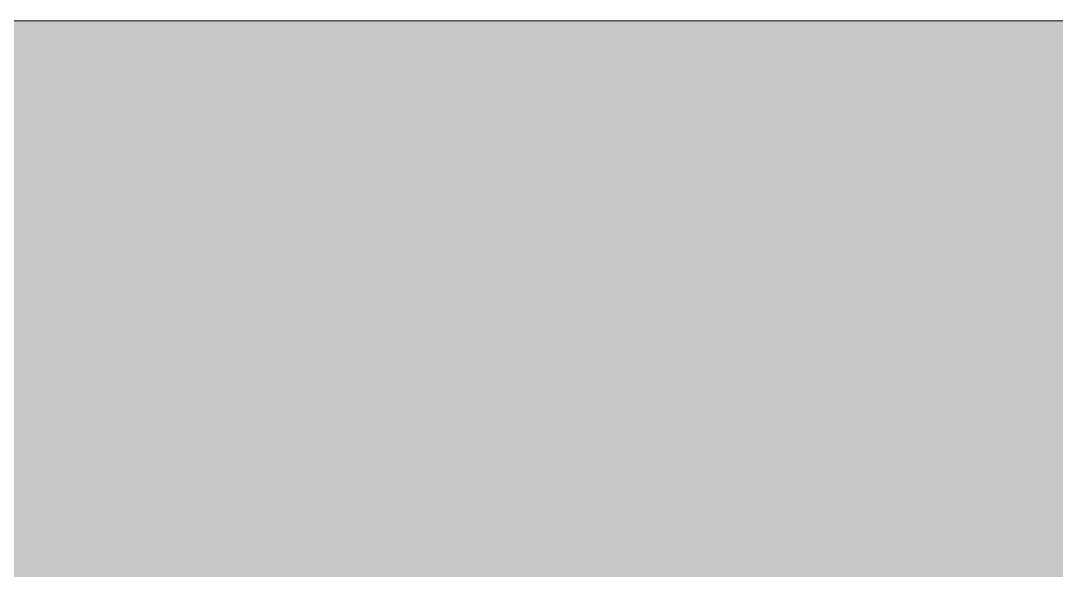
# Model space of a CAD drawing. Extents: x 404 to 2596, y -2984 to -16.
# Drawn here: x 513.4 to 638.7, y -82.2 to -15.6 of the extents above; entities that cross this region are included whole.
import ezdxf

# ---------------------------------------------------------------- set-up
doc = ezdxf.new("R2010")
doc.units = 0
doc.header["$MEASUREMENT"] = 0
doc.layers.add('Layer 1', color=7, linetype='Continuous')

# ---------------------------------------------------------------- blocks, each defined once
blk = doc.blocks.new('block 2')
at = {"layer": 'Layer 1', "lineweight": 0}
blk.add_lwpolyline([(1964.52, -15.64), (1018.5, -15.64), (999.46, -15.64), (971.11, -15.64), (900.42, -15.64), (833.69, -15.64), (818.15, -15.64), (782.28, -15.64), (562.94, -15.64), (547.97, -15.64), (404.44, -15.64), (404.44, -179.84), (404.44, -221.06), (404.44, -247.2), (404.44, -297.34), (404.44, -433.36), (404.44, -458.92), (404.44, -480.75), (404.44, -552.2), (404.44, -570.25), (404.44, -2983.81)], dxfattribs=at)

msp = doc.modelspace()

# ---------------------------------------------------------------- hatches: boundary and pattern name
at = {"layer": 'Layer 1', "true_color": 0x76d1f6}
h = msp.add_hatch(color=141, dxfattribs=at)
h.dxf.hatch_style = 2
h.paths.add_polyline_path([(2578.58, -15.64), (2435.05, -15.64), (2420.09, -15.64), (2200.75, -15.64), (2164.88, -15.64), (2149.33, -15.64), (2082.61, -15.64), (2011.92, -15.64), (1983.56, -15.64), (1964.52, -15.64), (1018.5, -15.64), (999.46, -15.64), (971.11, -15.64), (900.42, -15.64), (833.69, -15.64), (818.15, -15.64), (782.28, -15.64), (562.94, -15.64), (547.97, -15.64), (404.44, -15.64), (404.44, -179.84), (404.44, -221.06), (404.44, -247.2), (404.44, -297.34), (404.44, -433.36), (404.44, -458.92), (404.44, -480.75), (404.44, -552.2), (404.44, -570.25), (404.44, -2983.81), (2596.45, -2983.81), (2596.45, -2967.51), (2596.45, -2803.31), (2596.45, -2762.09), (2596.45, -2735.94), (2596.45, -2685.81), (2596.45, -2549.79), (2596.45, -2524.23), (2596.45, -2502.39), (2596.45, -2430.95), (2596.45, -2412.9), (2596.45, -15.64)])

# ---------------------------------------------------------------- linework, layer by layer
at = {"layer": 'Layer 1', "lineweight": 0}
msp.add_lwpolyline([(1964.52, -15.64), (1018.5, -15.64), (999.46, -15.64), (971.11, -15.64), (900.42, -15.64), (833.69, -15.64), (818.15, -15.64), (782.28, -15.64), (562.94, -15.64), (547.97, -15.64), (404.44, -15.64), (404.44, -179.84), (404.44, -221.06), (404.44, -247.2), (404.44, -297.34), (404.44, -433.36), (404.44, -458.92), (404.44, -480.75), (404.44, -552.2), (404.44, -570.25), (404.44, -2983.81)], dxfattribs=at)

# ---------------------------------------------------------------- block references
at = {"layer": 'Layer 1'}
msp.add_blockref('block 2', (0, 0), dxfattribs=at)

doc.saveas('drawing.dxf')
